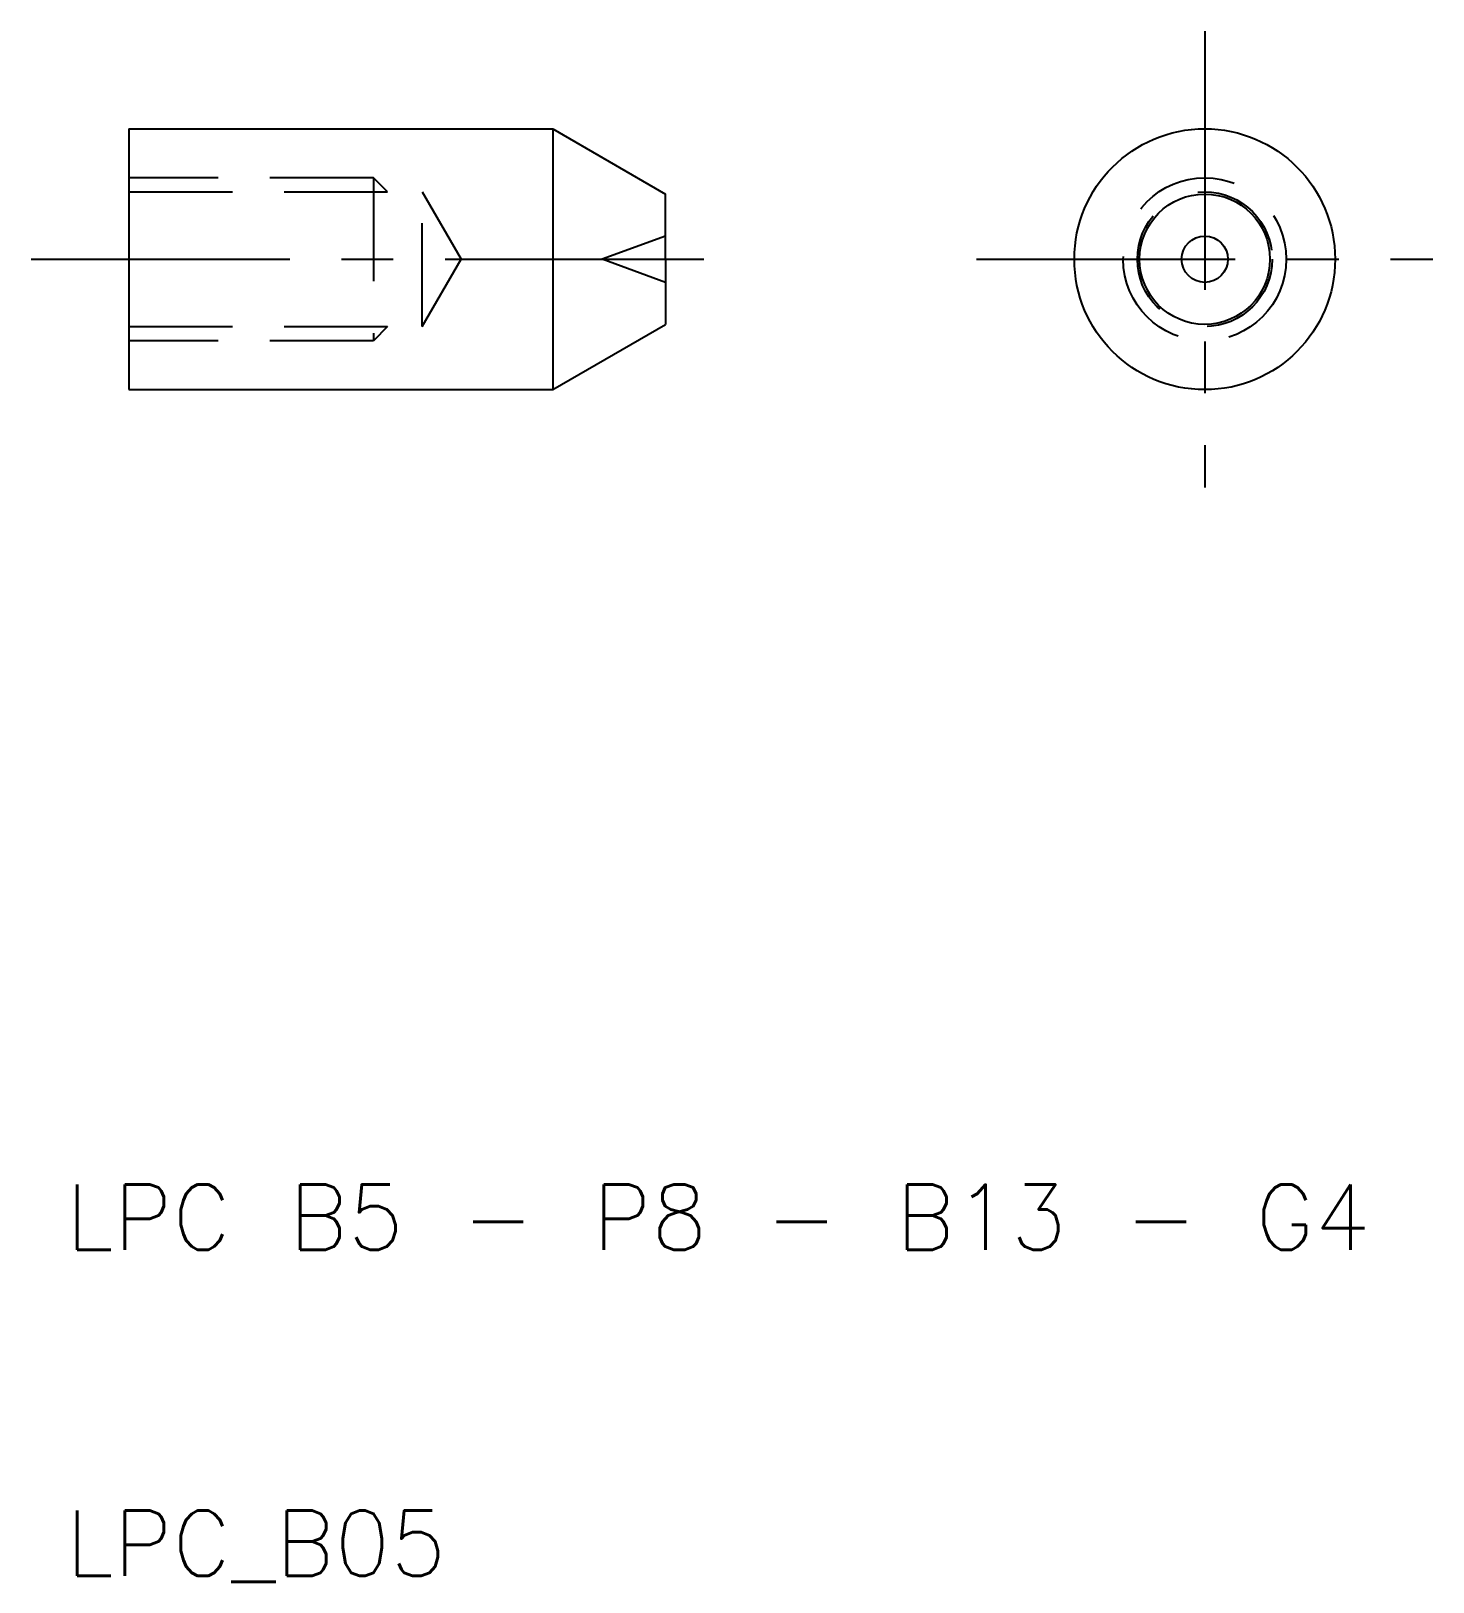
# Model space of a CAD drawing. Extents: x 47 to 90, y 9.4 to 57.
import ezdxf

# ---------------------------------------------------------------- set-up
doc = ezdxf.new("R2010")
doc.units = 0
doc.header["$LTSCALE"] = 0.25
doc.linetypes.add('CENTER', pattern=[50.8, 31.75, -6.35, 6.35, -6.35])
doc.linetypes.add('DASHED', pattern=[19.05, 12.7, -6.35])
doc.layers.get('0').update_dxf_attribs({"linetype": 'CONTINUOUS'})
doc.layers.add('CENTER', color=1, linetype='CENTER')
doc.styles.get("Standard").update_dxf_attribs({"font": 'txt.shx'})

msp = doc.modelspace()

# ---------------------------------------------------------------- linework, layer by layer
for p, q in [((50, 54), (63, 54)), ((50, 54), (50, 46)), ((63, 54), (63, 46)), ((63, 54), (66.464, 52)), ((66.464, 50), (66.464, 52)), ((66.464, 50), (66.464, 48)), ((63, 46), (66.464, 48)), ((50, 46), (63, 46))]:
    msp.add_line(p, q)
at = {"color": 3, "linetype": 'DASHED'}
for p, q in [((57.5, 52.5), (50, 52.5)), ((57.5, 52.5), (57.5, 47.5)), ((57.933, 52.067), (57.5, 52.5)), ((50, 52.067), (59, 52.067)), ((59, 47.933), (59, 52.067)), ((59, 52.067), (60.193, 50)), ((66.464, 50.71), (64.515, 50)), ((59, 47.933), (60.193, 50)), ((66.464, 49.29), (64.515, 50)), ((50, 47.933), (59, 47.933)), ((57.933, 47.933), (57.5, 47.5)), ((57.5, 47.5), (50, 47.5))]:
    msp.add_line(p, q, dxfattribs=at)
for radius in [4, 2, 0.71]:
    msp.add_circle((83, 50), radius)
for radius in [2.5, 2.067]:
    msp.add_circle((83, 50), radius, dxfattribs=at)
at = {"layer": 'CENTER', "color": 1, "linetype": 'CENTER'}
for p, q in [((83, 57), (83, 43)), ((47, 50), (68, 50)), ((76, 50), (90, 50))]:
    msp.add_line(p, q, dxfattribs=at)

# ---------------------------------------------------------------- texts
for s, p in [('LPC B5 - P8 - B13 - G4', (48.077, 19.619)), ('LPC_B05', (48.077, 9.619))]:
    msp.add_text(s, height=2).set_placement(p)

doc.saveas('drawing.dxf')
